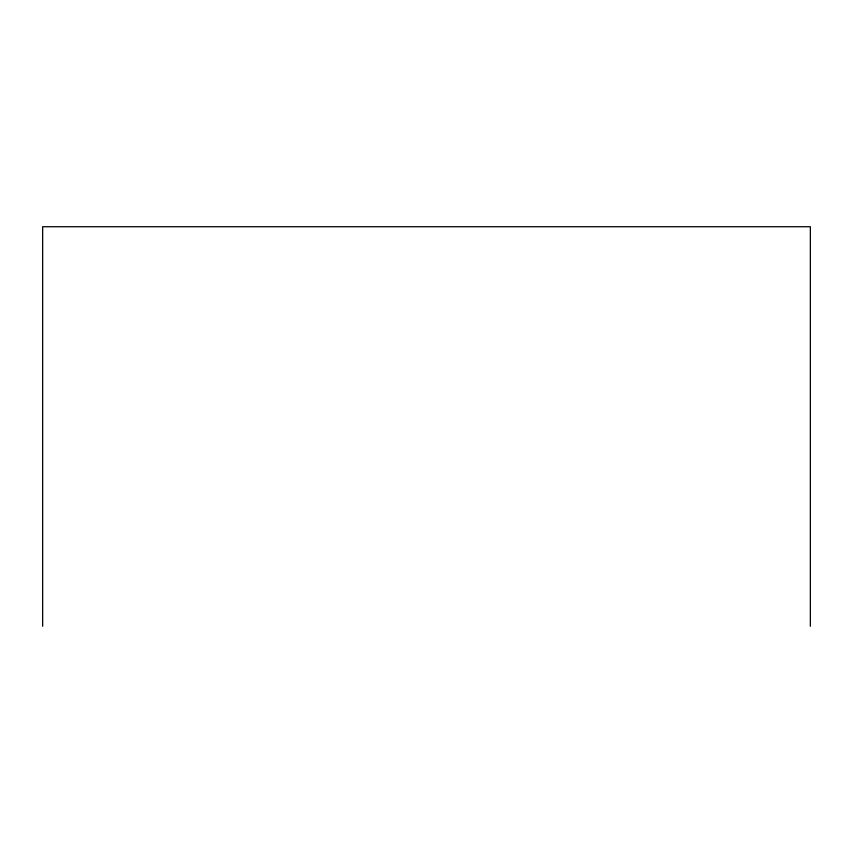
<?xml version="1.0" encoding="UTF-8"?>
<svg xmlns="http://www.w3.org/2000/svg" width="853" height="853" viewBox="0 0 853 853"><rect width="100%" height="100%" fill="white"/><g stroke="black" fill="none" stroke-linecap="round" stroke-linejoin="round"><path stroke-width="1.28" d="M810.35 626.273L810.35 226.727L42.65 226.727L42.65 626.273"/></g></svg>
